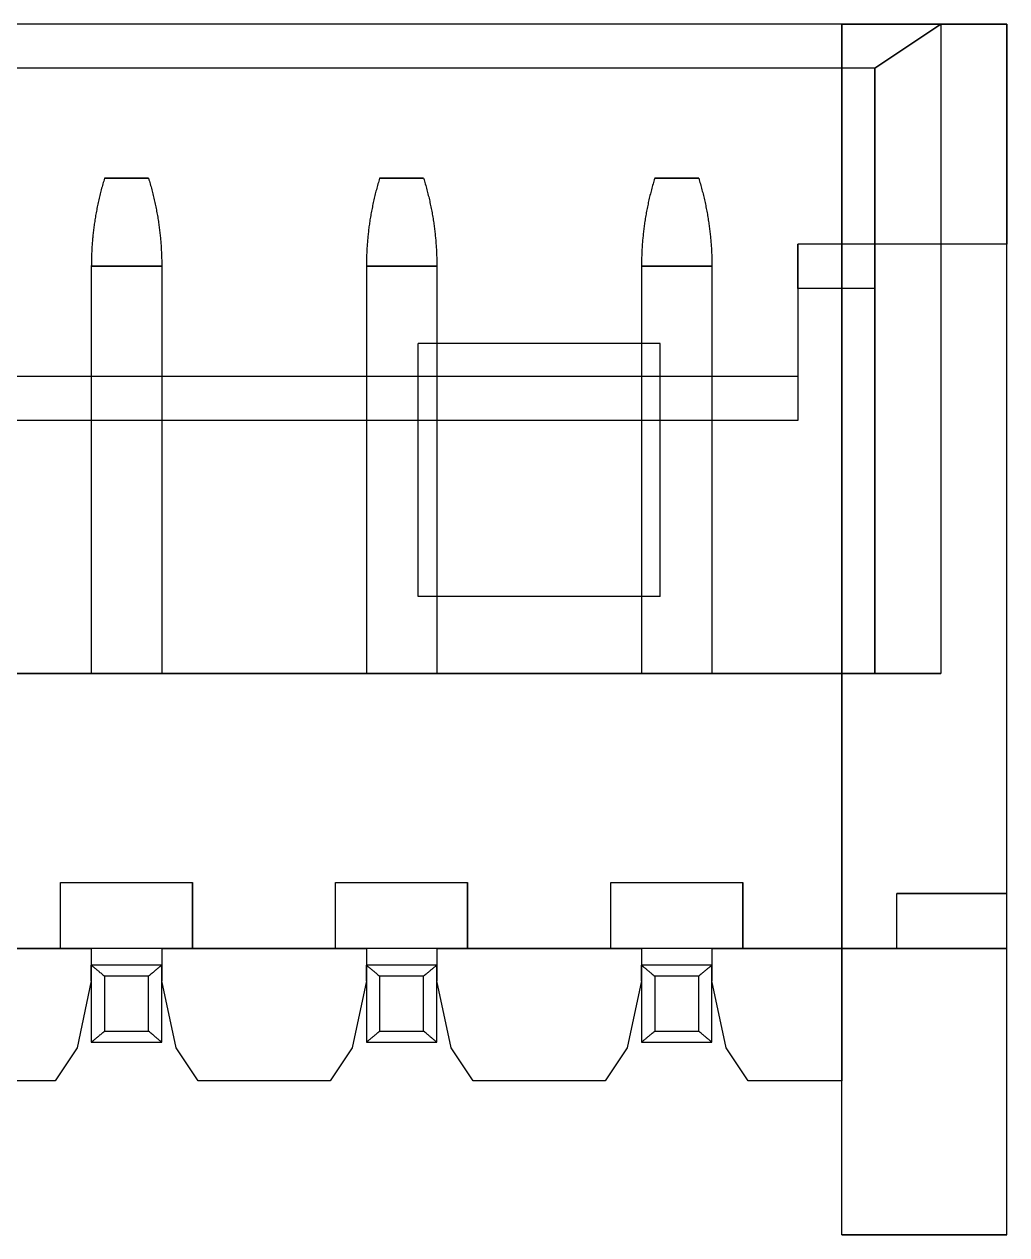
# Model space of a CAD drawing. Header units: millimetres. Extents: x 199.6 to 216.4, y 1.9 to 7.4.
# Drawn here: x 211.91 to 216.38, y 1.93 to 7.42 of the extents above; entities that cross this region are included whole.
import ezdxf

# ---------------------------------------------------------------- set-up
doc = ezdxf.new("R2010")
doc.units = ezdxf.units.MM
doc.layers.add('Part__Feature210', color=7, linetype='CONTINUOUS')

msp = doc.modelspace()

# ---------------------------------------------------------------- linework, layer by layer
at = {"layer": 'Part__Feature210'}
for p, q in [((216.075, 7.425, -0.6), (199.925, 7.425, -0.6)), ((216.075, 7.425, -0.6), (199.925, 7.425, -0.6)), ((215.625, 7.425, -0.4), (200.375, 7.425, -0.4)), ((215.625, 7.425, -0.4), (200.375, 7.425, -0.4)), ((215.625, 7.425, -0.1), (216.375, 7.425, -0.1)), ((215.625, 7.425, -0.1), (215.625, 7.425, -0.4)), ((215.625, 1.925, -0.1), (215.625, 7.425, -0.1)), ((215.625, 7.425, -0.1), (216.375, 7.425, -0.1)), ((215.625, 7.425, -0.4), (215.625, 2.625, -0.4)), ((215.625, 7.425, -0.1), (215.625, 7.425, -0.4)), ((215.625, 1.925, -0.1), (215.625, 7.425, -0.1)), ((215.625, 7.425, -0.4), (215.625, 2.625, -0.4)), ((216.075, 7.425, -3.2), (215.775, 7.225, -3.2)), ((216.075, 7.425, -1.55), (215.775, 7.225, -1.55)), ((216.075, 7.425, -2.4), (215.775, 7.225, -2.4)), ((216.075, 7.425, -2.4), (215.775, 7.225, -2.4)), ((216.075, 7.425, -3.2), (215.775, 7.225, -3.2)), ((216.075, 7.425, -1.55), (215.775, 7.225, -1.55)), ((215.775, 7.225, -0.8), (216.075, 7.425, -0.6)), ((215.775, 7.225, -0.8), (216.075, 7.425, -0.6)), ((216.375, 7.425, -3.2), (216.075, 7.425, -3.2)), ((216.075, 7.425, -1.55), (216.075, 7.425, -2.4)), ((216.075, 7.425, -3.2), (216.075, 7.425, -2.4)), ((216.375, 7.425, -3.2), (216.075, 7.425, -3.2)), ((216.075, 7.425, -1.55), (216.075, 7.425, -0.6)), ((216.075, 7.425, -1.55), (216.075, 7.425, -2.4)), ((216.075, 7.425, -1.55), (216.075, 4.475, -1.55)), ((216.075, 7.425, -2.4), (216.075, 4.475, -2.4)), ((216.075, 7.425, -1.55), (216.075, 4.475, -1.55)), ((216.075, 7.425, -2.4), (216.075, 4.475, -2.4)), ((216.075, 7.425, -3.2), (216.075, 7.425, -2.4)), ((216.075, 7.425, -1.55), (216.075, 7.425, -0.6)), ((216.375, 1.925, -0.1), (216.375, 7.425, -0.1)), ((216.375, 7.425, -0.1), (216.375, 7.425, -3.2)), ((216.375, 7.425, -3.2), (216.375, 6.425, -3.2)), ((216.375, 7.425, -3.2), (216.375, 6.425, -3.2)), ((216.375, 7.425, -0.1), (216.375, 7.425, -3.2)), ((216.375, 1.925, -0.1), (216.375, 7.425, -0.1)), ((215.775, 7.225, -0.8), (200.225, 7.225, -0.8)), ((215.775, 7.225, -0.8), (200.225, 7.225, -0.8)), ((215.775, 7.225, -3.2), (215.775, 6.425, -3.2)), ((215.775, 4.475, -1.55), (215.775, 7.225, -1.55)), ((215.775, 4.475, -2.4), (215.775, 7.225, -2.4)), ((215.775, 7.225, -3.2), (215.775, 6.425, -3.2)), ((215.775, 7.225, -2.4), (215.775, 7.225, -3.2)), ((215.775, 4.475, -1.55), (215.775, 7.225, -1.55)), ((215.775, 7.225, -0.8), (215.775, 7.225, -1.55)), ((215.775, 7.225, -0.8), (215.775, 4.475, -0.8)), ((215.775, 4.475, -2.4), (215.775, 7.225, -2.4)), ((215.775, 7.225, -2.4), (215.775, 7.225, -3.2)), ((215.775, 7.225, -0.8), (215.775, 7.225, -1.55)), ((215.775, 7.225, -0.8), (215.775, 4.475, -0.8)), ((212.275, 6.725, -1.725), (212.475, 6.725, -1.725)), ((212.275, 6.725, -1.725), (212.475, 6.725, -1.725)), ((212.475, 6.725, -1.325), (212.275, 6.725, -1.325)), ((212.275, 6.725, -1.325), (212.275, 6.725, -1.725)), ((212.475, 6.725, -1.325), (212.275, 6.725, -1.325)), ((212.275, 6.725, -1.325), (212.275, 6.725, -1.725)), ((212.475, 6.725, -1.725), (212.475, 6.725, -1.325)), ((212.475, 6.725, -1.725), (212.475, 6.725, -1.325)), ((213.525, 6.725, -1.725), (213.725, 6.725, -1.725)), ((213.525, 6.725, -1.725), (213.725, 6.725, -1.725)), ((213.725, 6.725, -1.325), (213.525, 6.725, -1.325)), ((213.525, 6.725, -1.325), (213.525, 6.725, -1.725)), ((213.725, 6.725, -1.325), (213.525, 6.725, -1.325)), ((213.525, 6.725, -1.325), (213.525, 6.725, -1.725)), ((213.725, 6.725, -1.725), (213.725, 6.725, -1.325)), ((213.725, 6.725, -1.725), (213.725, 6.725, -1.325)), ((214.775, 6.725, -1.725), (214.975, 6.725, -1.725)), ((214.775, 6.725, -1.725), (214.975, 6.725, -1.725)), ((214.975, 6.725, -1.325), (214.775, 6.725, -1.325)), ((214.775, 6.725, -1.325), (214.775, 6.725, -1.725)), ((214.975, 6.725, -1.325), (214.775, 6.725, -1.325)), ((214.775, 6.725, -1.325), (214.775, 6.725, -1.725)), ((214.975, 6.725, -1.725), (214.975, 6.725, -1.325)), ((214.975, 6.725, -1.725), (214.975, 6.725, -1.325)), ((216.375, 6.425, -3.6), (215.425, 6.425, -3.6)), ((215.425, 6.425, -3.6), (215.425, 5.825, -3.6)), ((215.425, 6.425, -3.6), (215.425, 5.825, -3.6)), ((215.425, 6.425, -3.6), (215.425, 6.425, -3.4)), ((215.425, 6.225, -3.2), (215.425, 6.425, -3.4)), ((215.425, 6.225, -3.2), (215.425, 6.425, -3.4)), ((215.775, 6.425, -3.4), (215.425, 6.425, -3.4)), ((215.775, 6.425, -3.4), (215.425, 6.425, -3.4)), ((215.425, 6.425, -3.6), (215.425, 6.425, -3.4)), ((216.375, 6.425, -3.6), (215.425, 6.425, -3.6)), ((215.775, 6.425, -3.4), (215.775, 6.225, -3.2)), ((216.375, 6.425, -3.2), (215.775, 6.425, -3.2)), ((215.775, 6.425, -3.4), (215.775, 6.425, -3.2)), ((216.375, 6.425, -3.2), (215.775, 6.425, -3.2)), ((215.775, 6.425, -3.4), (215.775, 6.225, -3.2)), ((215.775, 6.425, -3.4), (215.775, 6.425, -3.2)), ((216.375, 6.425, -3.6), (216.375, 6.425, -3.2)), ((216.375, 3.475, -3.6), (216.375, 6.425, -3.6)), ((216.375, 3.475, -3.6), (216.375, 6.425, -3.6)), ((216.375, 6.425, -3.6), (216.375, 6.425, -3.2)), ((212.215, 6.325, -1.225), (212.215, 4.475, -1.225)), ((212.535, 6.325, -1.225), (212.215, 6.325, -1.225)), ((212.215, 6.325, -1.825), (212.215, 4.475, -1.825)), ((212.215, 6.325, -1.225), (212.215, 6.325, -1.825)), ((212.215, 6.325, -1.225), (212.215, 4.475, -1.225)), ((212.215, 6.325, -1.825), (212.535, 6.325, -1.825)), ((212.215, 6.325, -1.825), (212.215, 4.475, -1.825)), ((212.215, 6.325, -1.825), (212.535, 6.325, -1.825)), ((212.535, 6.325, -1.225), (212.215, 6.325, -1.225)), ((212.215, 6.325, -1.225), (212.215, 6.325, -1.825)), ((212.535, 6.325, -1.225), (212.535, 4.475, -1.225)), ((212.535, 6.325, -1.825), (212.535, 6.325, -1.225)), ((212.535, 6.325, -1.825), (212.535, 4.475, -1.825)), ((212.535, 6.325, -1.225), (212.535, 4.475, -1.225)), ((212.535, 6.325, -1.825), (212.535, 4.475, -1.825)), ((212.535, 6.325, -1.825), (212.535, 6.325, -1.225)), ((213.465, 6.325, -1.225), (213.465, 4.475, -1.225)), ((213.785, 6.325, -1.225), (213.465, 6.325, -1.225)), ((213.465, 6.325, -1.825), (213.465, 4.475, -1.825)), ((213.465, 6.325, -1.225), (213.465, 6.325, -1.825)), ((213.465, 6.325, -1.225), (213.465, 4.475, -1.225)), ((213.465, 6.325, -1.825), (213.785, 6.325, -1.825)), ((213.465, 6.325, -1.825), (213.465, 4.475, -1.825)), ((213.465, 6.325, -1.825), (213.785, 6.325, -1.825)), ((213.785, 6.325, -1.225), (213.465, 6.325, -1.225)), ((213.465, 6.325, -1.225), (213.465, 6.325, -1.825)), ((213.785, 6.325, -1.225), (213.785, 4.475, -1.225)), ((213.785, 6.325, -1.825), (213.785, 6.325, -1.225)), ((213.785, 6.325, -1.825), (213.785, 4.475, -1.825)), ((213.785, 6.325, -1.225), (213.785, 4.475, -1.225)), ((213.785, 6.325, -1.825), (213.785, 4.475, -1.825)), ((213.785, 6.325, -1.825), (213.785, 6.325, -1.225)), ((214.715, 6.325, -1.225), (214.715, 4.475, -1.225)), ((215.035, 6.325, -1.225), (214.715, 6.325, -1.225)), ((214.715, 6.325, -1.825), (214.715, 4.475, -1.825)), ((214.715, 6.325, -1.225), (214.715, 6.325, -1.825)), ((214.715, 6.325, -1.225), (214.715, 4.475, -1.225)), ((214.715, 6.325, -1.825), (215.035, 6.325, -1.825)), ((214.715, 6.325, -1.825), (214.715, 4.475, -1.825)), ((214.715, 6.325, -1.825), (215.035, 6.325, -1.825)), ((215.035, 6.325, -1.225), (214.715, 6.325, -1.225)), ((214.715, 6.325, -1.225), (214.715, 6.325, -1.825)), ((215.035, 6.325, -1.225), (215.035, 4.475, -1.225)), ((215.035, 6.325, -1.825), (215.035, 6.325, -1.225)), ((215.035, 6.325, -1.825), (215.035, 4.475, -1.825)), ((215.035, 6.325, -1.225), (215.035, 4.475, -1.225)), ((215.035, 6.325, -1.825), (215.035, 4.475, -1.825)), ((215.035, 6.325, -1.825), (215.035, 6.325, -1.225)), ((215.425, 6.225, -3.2), (215.425, 5.625, -3.2)), ((215.775, 6.225, -3.2), (215.425, 6.225, -3.2)), ((215.425, 6.225, -3.2), (215.425, 5.625, -3.2)), ((215.775, 6.225, -3.2), (215.425, 6.225, -3.2)), ((215.775, 6.225, -3.2), (215.775, 4.475, -3.2)), ((215.775, 6.225, -3.2), (215.775, 4.475, -3.2)), ((214.8, 5.975, -0.8), (213.7, 5.975, -0.8)), ((213.7, 4.825, -0.8), (213.7, 5.975, -0.8)), ((214.8, 5.975, -0.4), (213.7, 5.975, -0.4)), ((213.7, 4.825, -0.4), (213.7, 5.975, -0.4)), ((214.8, 5.975, -0.8), (213.7, 5.975, -0.8)), ((213.7, 5.975, -0.8), (213.7, 5.975, -0.4)), ((214.8, 5.975, -0.4), (213.7, 5.975, -0.4)), ((213.7, 4.825, -0.8), (213.7, 5.975, -0.8)), ((213.7, 4.825, -0.4), (213.7, 5.975, -0.4)), ((213.7, 5.975, -0.8), (213.7, 5.975, -0.4)), ((214.8, 4.825, -0.8), (214.8, 5.975, -0.8)), ((214.8, 4.825, -0.4), (214.8, 5.975, -0.4)), ((214.8, 5.975, -0.4), (214.8, 5.975, -0.8)), ((214.8, 4.825, -0.8), (214.8, 5.975, -0.8)), ((214.8, 5.975, -0.4), (214.8, 5.975, -0.8)), ((214.8, 4.825, -0.4), (214.8, 5.975, -0.4)), ((215.425, 5.825, -3.6), (200.575, 5.825, -3.6)), ((215.425, 5.825, -3.4), (200.575, 5.825, -3.4)), ((215.425, 5.825, -3.6), (200.575, 5.825, -3.6)), ((215.425, 5.825, -3.4), (200.575, 5.825, -3.4)), ((215.425, 5.825, -3.6), (215.425, 5.825, -3.4)), ((215.425, 5.825, -3.4), (215.425, 5.625, -3.2)), ((215.425, 5.825, -3.4), (215.425, 5.625, -3.2)), ((215.425, 5.825, -3.6), (215.425, 5.825, -3.4)), ((215.425, 5.625, -3.2), (200.575, 5.625, -3.2)), ((215.425, 5.625, -3.2), (200.575, 5.625, -3.2)), ((214.8, 4.825, -0.8), (213.7, 4.825, -0.8)), ((214.8, 4.825, -0.4), (213.7, 4.825, -0.4)), ((213.7, 4.825, -0.8), (213.7, 4.825, -0.4)), ((214.8, 4.825, -0.4), (213.7, 4.825, -0.4)), ((213.7, 4.825, -0.8), (213.7, 4.825, -0.4)), ((214.8, 4.825, -0.8), (213.7, 4.825, -0.8)), ((214.8, 4.825, -0.4), (214.8, 4.825, -0.8)), ((214.8, 4.825, -0.4), (214.8, 4.825, -0.8)), ((215.775, 4.475, -3.2), (200.225, 4.475, -3.2)), ((200.225, 4.475, -0.8), (215.775, 4.475, -0.8)), ((215.775, 4.475, -3.2), (200.225, 4.475, -3.2)), ((200.225, 4.475, -0.8), (215.775, 4.475, -0.8)), ((212.535, 4.475, -1.825), (212.215, 4.475, -1.825)), ((212.215, 4.475, -1.225), (212.215, 4.475, -1.825)), ((212.535, 4.475, -1.225), (212.215, 4.475, -1.225)), ((212.535, 4.475, -1.225), (212.215, 4.475, -1.225)), ((212.215, 4.475, -1.225), (212.215, 4.475, -1.825)), ((212.535, 4.475, -1.825), (212.215, 4.475, -1.825)), ((212.535, 4.475, -1.225), (212.535, 4.475, -1.825)), ((212.535, 4.475, -1.225), (212.535, 4.475, -1.825)), ((213.785, 4.475, -1.825), (213.465, 4.475, -1.825)), ((213.465, 4.475, -1.225), (213.465, 4.475, -1.825)), ((213.785, 4.475, -1.225), (213.465, 4.475, -1.225)), ((213.785, 4.475, -1.225), (213.465, 4.475, -1.225)), ((213.465, 4.475, -1.225), (213.465, 4.475, -1.825)), ((213.785, 4.475, -1.825), (213.465, 4.475, -1.825)), ((213.785, 4.475, -1.225), (213.785, 4.475, -1.825)), ((213.785, 4.475, -1.225), (213.785, 4.475, -1.825)), ((215.035, 4.475, -1.825), (214.715, 4.475, -1.825)), ((214.715, 4.475, -1.225), (214.715, 4.475, -1.825)), ((215.035, 4.475, -1.225), (214.715, 4.475, -1.225)), ((215.035, 4.475, -1.225), (214.715, 4.475, -1.225)), ((214.715, 4.475, -1.225), (214.715, 4.475, -1.825)), ((215.035, 4.475, -1.825), (214.715, 4.475, -1.825)), ((215.035, 4.475, -1.225), (215.035, 4.475, -1.825)), ((215.035, 4.475, -1.225), (215.035, 4.475, -1.825)), ((215.775, 4.475, -1.55), (216.075, 4.475, -1.55)), ((215.775, 4.475, -2.4), (215.775, 4.475, -3.2)), ((215.775, 4.475, -0.8), (215.775, 4.475, -1.55)), ((216.075, 4.475, -2.4), (215.775, 4.475, -2.4)), ((215.775, 4.475, -2.4), (215.775, 4.475, -3.2)), ((216.075, 4.475, -2.4), (215.775, 4.475, -2.4)), ((215.775, 4.475, -1.55), (216.075, 4.475, -1.55)), ((215.775, 4.475, -0.8), (215.775, 4.475, -1.55)), ((216.075, 4.475, -1.55), (216.075, 4.475, -2.4)), ((216.075, 4.475, -1.55), (216.075, 4.475, -2.4)), ((212.075, 3.225, -3.6), (212.075, 3.525, -3.6)), ((212.075, 3.525, -3.6), (212.675, 3.525, -3.6)), ((212.075, 3.525, -3.6), (212.675, 3.525, -3.6)), ((212.075, 3.525, -3.6), (212.075, 3.525, -3)), ((212.075, 3.525, -3), (212.675, 3.525, -3)), ((212.075, 3.225, -3.6), (212.075, 3.525, -3.6)), ((212.075, 3.225, -3), (212.075, 3.525, -3)), ((212.075, 3.525, -3.6), (212.075, 3.525, -3)), ((212.075, 3.525, -3), (212.675, 3.525, -3)), ((212.075, 3.225, -3), (212.075, 3.525, -3)), ((212.675, 3.225, -3.6), (212.675, 3.525, -3.6)), ((212.675, 3.225, -3.6), (212.675, 3.525, -3.6)), ((212.675, 3.525, -3.6), (212.675, 3.525, -3)), ((212.675, 3.525, -3), (212.675, 3.225, -3)), ((212.675, 3.525, -3.6), (212.675, 3.525, -3)), ((212.675, 3.525, -3), (212.675, 3.225, -3)), ((213.325, 3.225, -3.6), (213.325, 3.525, -3.6)), ((213.325, 3.525, -3.6), (213.925, 3.525, -3.6)), ((213.325, 3.525, -3.6), (213.925, 3.525, -3.6)), ((213.325, 3.525, -3.6), (213.325, 3.525, -3)), ((213.325, 3.525, -3), (213.925, 3.525, -3)), ((213.325, 3.225, -3.6), (213.325, 3.525, -3.6)), ((213.325, 3.225, -3), (213.325, 3.525, -3)), ((213.325, 3.525, -3.6), (213.325, 3.525, -3)), ((213.325, 3.525, -3), (213.925, 3.525, -3)), ((213.325, 3.225, -3), (213.325, 3.525, -3)), ((213.925, 3.225, -3.6), (213.925, 3.525, -3.6)), ((213.925, 3.225, -3.6), (213.925, 3.525, -3.6)), ((213.925, 3.525, -3.6), (213.925, 3.525, -3)), ((213.925, 3.525, -3), (213.925, 3.225, -3)), ((213.925, 3.525, -3.6), (213.925, 3.525, -3)), ((213.925, 3.525, -3), (213.925, 3.225, -3)), ((214.575, 3.225, -3.6), (214.575, 3.525, -3.6)), ((214.575, 3.525, -3.6), (215.175, 3.525, -3.6)), ((214.575, 3.525, -3.6), (215.175, 3.525, -3.6)), ((214.575, 3.525, -3.6), (214.575, 3.525, -3)), ((214.575, 3.525, -3), (215.175, 3.525, -3)), ((214.575, 3.225, -3.6), (214.575, 3.525, -3.6)), ((214.575, 3.225, -3), (214.575, 3.525, -3)), ((214.575, 3.525, -3.6), (214.575, 3.525, -3)), ((214.575, 3.525, -3), (215.175, 3.525, -3)), ((214.575, 3.225, -3), (214.575, 3.525, -3)), ((215.175, 3.225, -3.6), (215.175, 3.525, -3.6)), ((215.175, 3.225, -3.6), (215.175, 3.525, -3.6)), ((215.175, 3.525, -3.6), (215.175, 3.525, -3)), ((215.175, 3.525, -3), (215.175, 3.225, -3)), ((215.175, 3.525, -3.6), (215.175, 3.525, -3)), ((215.175, 3.525, -3), (215.175, 3.225, -3)), ((215.875, 3.475, -3), (216.375, 3.475, -3)), ((215.875, 3.225, -3), (215.875, 3.475, -3)), ((216.375, 3.475, -3.6), (215.875, 3.475, -3.6)), ((215.875, 3.475, -3.6), (215.875, 3.475, -3)), ((215.875, 3.475, -3), (216.375, 3.475, -3)), ((215.875, 3.225, -3.6), (215.875, 3.475, -3.6)), ((216.375, 3.475, -3.6), (215.875, 3.475, -3.6)), ((215.875, 3.225, -3.6), (215.875, 3.475, -3.6)), ((215.875, 3.225, -3), (215.875, 3.475, -3)), ((215.875, 3.475, -3.6), (215.875, 3.475, -3)), ((216.375, 3.225, -3), (216.375, 3.475, -3)), ((216.375, 3.475, -3.6), (216.375, 3.475, -3)), ((216.375, 3.225, -3), (216.375, 3.475, -3)), ((216.375, 3.475, -3.6), (216.375, 3.475, -3)), ((211.285, 3.225, -1.4), (212.215, 3.225, -1.4)), ((211.285, 3.225, -1.4), (212.215, 3.225, -1.4)), ((212.075, 3.225, -3.6), (211.425, 3.225, -3.6)), ((212.075, 3.225, -3.6), (211.425, 3.225, -3.6)), ((212.675, 3.225, -3), (212.075, 3.225, -3)), ((212.075, 3.225, -3.6), (212.075, 3.225, -3)), ((212.075, 3.225, -3.6), (212.075, 3.225, -3)), ((212.675, 3.225, -3), (212.075, 3.225, -3)), ((212.215, 3.225, -1.4), (212.215, 3.07833, -1.4)), ((212.215, 3.225, -1.4), (212.215, 3.225, -1.53006)), ((212.535, 3.225, -1.53006), (212.215, 3.225, -1.53006)), ((212.215, 3.225, -1.4), (212.215, 3.07833, -1.4)), ((212.215, 3.225, -1.4), (212.215, 3.225, -1.53006)), ((212.535, 3.225, -1.53006), (212.215, 3.225, -1.53006)), ((212.535, 3.225, -1.4), (213.465, 3.225, -1.4)), ((212.535, 3.225, -1.4), (212.535, 3.07833, -1.4)), ((212.535, 3.225, -1.4), (212.535, 3.225, -1.53006)), ((212.535, 3.225, -1.4), (213.465, 3.225, -1.4)), ((212.535, 3.225, -1.4), (212.535, 3.07833, -1.4)), ((212.535, 3.225, -1.4), (212.535, 3.225, -1.53006)), ((213.325, 3.225, -3.6), (212.675, 3.225, -3.6)), ((213.325, 3.225, -3.6), (212.675, 3.225, -3.6)), ((212.675, 3.225, -3.6), (212.675, 3.225, -3)), ((212.675, 3.225, -3.6), (212.675, 3.225, -3)), ((213.925, 3.225, -3), (213.325, 3.225, -3)), ((213.325, 3.225, -3.6), (213.325, 3.225, -3)), ((213.325, 3.225, -3.6), (213.325, 3.225, -3)), ((213.925, 3.225, -3), (213.325, 3.225, -3)), ((213.465, 3.225, -1.4), (213.465, 3.07833, -1.4)), ((213.465, 3.225, -1.4), (213.465, 3.225, -1.53006)), ((213.785, 3.225, -1.53006), (213.465, 3.225, -1.53006)), ((213.465, 3.225, -1.4), (213.465, 3.07833, -1.4)), ((213.465, 3.225, -1.4), (213.465, 3.225, -1.53006)), ((213.785, 3.225, -1.53006), (213.465, 3.225, -1.53006)), ((213.785, 3.225, -1.4), (214.715, 3.225, -1.4)), ((213.785, 3.225, -1.4), (213.785, 3.07833, -1.4)), ((213.785, 3.225, -1.4), (213.785, 3.225, -1.53006)), ((213.785, 3.225, -1.4), (214.715, 3.225, -1.4)), ((213.785, 3.225, -1.4), (213.785, 3.07833, -1.4)), ((213.785, 3.225, -1.4), (213.785, 3.225, -1.53006)), ((214.575, 3.225, -3.6), (213.925, 3.225, -3.6)), ((214.575, 3.225, -3.6), (213.925, 3.225, -3.6)), ((213.925, 3.225, -3.6), (213.925, 3.225, -3)), ((213.925, 3.225, -3.6), (213.925, 3.225, -3)), ((215.175, 3.225, -3), (214.575, 3.225, -3)), ((214.575, 3.225, -3.6), (214.575, 3.225, -3)), ((214.575, 3.225, -3.6), (214.575, 3.225, -3)), ((215.175, 3.225, -3), (214.575, 3.225, -3)), ((214.715, 3.225, -1.4), (214.715, 3.07833, -1.4)), ((214.715, 3.225, -1.4), (214.715, 3.225, -1.53006)), ((215.035, 3.225, -1.53006), (214.715, 3.225, -1.53006)), ((214.715, 3.225, -1.4), (214.715, 3.07833, -1.4)), ((214.715, 3.225, -1.4), (214.715, 3.225, -1.53006)), ((215.035, 3.225, -1.53006), (214.715, 3.225, -1.53006)), ((215.035, 3.225, -1.4), (215.035, 3.07833, -1.4)), ((215.035, 3.225, -1.4), (215.625, 3.225, -1.4)), ((215.035, 3.225, -1.4), (215.035, 3.225, -1.53006)), ((215.035, 3.225, -1.4), (215.625, 3.225, -1.4)), ((215.035, 3.225, -1.4), (215.035, 3.07833, -1.4)), ((215.035, 3.225, -1.4), (215.035, 3.225, -1.53006)), ((215.875, 3.225, -3.6), (215.175, 3.225, -3.6)), ((215.875, 3.225, -3.6), (215.175, 3.225, -3.6)), ((215.175, 3.225, -3.6), (215.175, 3.225, -3)), ((215.175, 3.225, -3.6), (215.175, 3.225, -3)), ((215.625, 3.225, -2.6), (216.375, 3.225, -2.6)), ((215.625, 1.925, -2.1), (215.625, 3.225, -2.6)), ((215.625, 2.625, -1.4), (215.625, 3.225, -1.4)), ((215.625, 3.225, -1.4), (215.625, 3.225, -2.6)), ((215.625, 3.225, -2.6), (216.375, 3.225, -2.6)), ((215.625, 1.925, -2.1), (215.625, 3.225, -2.6)), ((215.625, 3.225, -1.4), (215.625, 3.225, -2.6)), ((215.625, 2.625, -1.4), (215.625, 3.225, -1.4)), ((216.375, 3.225, -3), (215.875, 3.225, -3)), ((216.375, 3.225, -3), (215.875, 3.225, -3)), ((215.875, 3.225, -3.6), (215.875, 3.225, -3)), ((215.875, 3.225, -3.6), (215.875, 3.225, -3)), ((216.375, 1.925, -2.1), (216.375, 3.225, -2.6)), ((216.375, 3.225, -3), (216.375, 3.225, -2.6)), ((216.375, 1.925, -2.1), (216.375, 3.225, -2.6)), ((216.375, 3.225, -3), (216.375, 3.225, -2.6)), ((212.535, 3.15, -0.4), (212.215, 3.15, -0.4)), ((212.215, 3.07833, -0.4), (212.215, 3.15, -0.4)), ((212.215, 3.07833, -0.4), (212.215, 3.15, -0.4)), ((212.215, 3.15, -0.4), (212.215, 3.15, 1.6)), ((212.215, 3.15, 1.6), (212.215, 2.8, 1.6)), ((212.535, 3.15, -0.4), (212.215, 3.15, -0.4)), ((212.535, 3.15, 1.6), (212.215, 3.15, 1.6)), ((212.215, 3.15, -0.4), (212.215, 3.15, 1.6)), ((212.535, 3.15, 1.6), (212.215, 3.15, 1.6)), ((212.215, 3.15, 1.6), (212.215, 2.8, 1.6)), ((212.535, 3.07833, -0.4), (212.535, 3.15, -0.4)), ((212.535, 2.8, 1.6), (212.535, 3.15, 1.6)), ((212.535, 3.15, -0.4), (212.535, 3.15, 1.6)), ((212.535, 3.07833, -0.4), (212.535, 3.15, -0.4)), ((212.535, 3.15, -0.4), (212.535, 3.15, 1.6)), ((212.535, 2.8, 1.6), (212.535, 3.15, 1.6)), ((213.785, 3.15, -0.4), (213.465, 3.15, -0.4)), ((213.465, 3.07833, -0.4), (213.465, 3.15, -0.4)), ((213.465, 3.07833, -0.4), (213.465, 3.15, -0.4)), ((213.465, 3.15, -0.4), (213.465, 3.15, 1.6)), ((213.465, 3.15, 1.6), (213.465, 2.8, 1.6)), ((213.785, 3.15, -0.4), (213.465, 3.15, -0.4)), ((213.785, 3.15, 1.6), (213.465, 3.15, 1.6)), ((213.465, 3.15, -0.4), (213.465, 3.15, 1.6)), ((213.785, 3.15, 1.6), (213.465, 3.15, 1.6)), ((213.465, 3.15, 1.6), (213.465, 2.8, 1.6)), ((213.785, 3.07833, -0.4), (213.785, 3.15, -0.4)), ((213.785, 2.8, 1.6), (213.785, 3.15, 1.6)), ((213.785, 3.15, -0.4), (213.785, 3.15, 1.6)), ((213.785, 3.07833, -0.4), (213.785, 3.15, -0.4)), ((213.785, 3.15, -0.4), (213.785, 3.15, 1.6)), ((213.785, 2.8, 1.6), (213.785, 3.15, 1.6)), ((214.715, 3.07833, -0.4), (214.715, 3.15, -0.4)), ((214.715, 3.15, -0.4), (214.715, 3.15, 1.6)), ((214.715, 3.15, 1.6), (214.715, 2.8, 1.6)), ((215.035, 3.15, -0.4), (214.715, 3.15, -0.4)), ((214.715, 3.07833, -0.4), (214.715, 3.15, -0.4)), ((215.035, 3.15, -0.4), (214.715, 3.15, -0.4)), ((215.035, 3.15, 1.6), (214.715, 3.15, 1.6)), ((214.715, 3.15, -0.4), (214.715, 3.15, 1.6)), ((215.035, 3.15, 1.6), (214.715, 3.15, 1.6)), ((214.715, 3.15, 1.6), (214.715, 2.8, 1.6)), ((215.035, 2.8, 1.6), (215.035, 3.15, 1.6)), ((215.035, 3.15, -0.4), (215.035, 3.15, 1.6)), ((215.035, 3.07833, -0.4), (215.035, 3.15, -0.4)), ((215.035, 3.07833, -0.4), (215.035, 3.15, -0.4)), ((215.035, 3.15, -0.4), (215.035, 3.15, 1.6)), ((215.035, 2.8, 1.6), (215.035, 3.15, 1.6)), ((212.475, 3.1, 2.2), (212.275, 3.1, 2.2)), ((212.275, 3.1, 2.2), (212.275, 2.85, 2.2)), ((212.275, 3.1, 2.2), (212.275, 2.85, 2.2)), ((212.475, 3.1, 2.2), (212.275, 3.1, 2.2)), ((212.475, 2.85, 2.2), (212.475, 3.1, 2.2)), ((212.475, 2.85, 2.2), (212.475, 3.1, 2.2)), ((213.725, 3.1, 2.2), (213.525, 3.1, 2.2)), ((213.525, 3.1, 2.2), (213.525, 2.85, 2.2)), ((213.525, 3.1, 2.2), (213.525, 2.85, 2.2)), ((213.725, 3.1, 2.2), (213.525, 3.1, 2.2)), ((213.725, 2.85, 2.2), (213.725, 3.1, 2.2)), ((213.725, 2.85, 2.2), (213.725, 3.1, 2.2)), ((214.975, 3.1, 2.2), (214.775, 3.1, 2.2)), ((214.775, 3.1, 2.2), (214.775, 2.85, 2.2)), ((214.775, 3.1, 2.2), (214.775, 2.85, 2.2)), ((214.975, 3.1, 2.2), (214.775, 3.1, 2.2)), ((214.975, 2.85, 2.2), (214.975, 3.1, 2.2)), ((214.975, 2.85, 2.2), (214.975, 3.1, 2.2)), ((212.215, 3.07833, -1.4), (212.15, 2.775, -1.4)), ((212.215, 3.07833, -0.4), (212.15, 2.775, -0.4)), ((212.215, 3.07833, -1.4), (212.15, 2.775, -1.4)), ((212.215, 3.07833, -0.4), (212.15, 2.775, -0.4)), ((212.215, 3.07833, -1.4), (212.215, 3.07833, -0.4)), ((212.215, 3.07833, -1.4), (212.215, 3.07833, -0.4)), ((212.6, 2.775, -1.4), (212.535, 3.07833, -1.4)), ((212.6, 2.775, -0.4), (212.535, 3.07833, -0.4)), ((212.535, 3.07833, -1.4), (212.535, 3.07833, -0.4)), ((212.6, 2.775, -0.4), (212.535, 3.07833, -0.4)), ((212.6, 2.775, -1.4), (212.535, 3.07833, -1.4)), ((212.535, 3.07833, -1.4), (212.535, 3.07833, -0.4)), ((213.465, 3.07833, -1.4), (213.4, 2.775, -1.4)), ((213.465, 3.07833, -0.4), (213.4, 2.775, -0.4)), ((213.465, 3.07833, -1.4), (213.4, 2.775, -1.4)), ((213.465, 3.07833, -0.4), (213.4, 2.775, -0.4)), ((213.465, 3.07833, -1.4), (213.465, 3.07833, -0.4)), ((213.465, 3.07833, -1.4), (213.465, 3.07833, -0.4)), ((213.85, 2.775, -1.4), (213.785, 3.07833, -1.4)), ((213.85, 2.775, -0.4), (213.785, 3.07833, -0.4)), ((213.785, 3.07833, -1.4), (213.785, 3.07833, -0.4)), ((213.85, 2.775, -0.4), (213.785, 3.07833, -0.4)), ((213.85, 2.775, -1.4), (213.785, 3.07833, -1.4)), ((213.785, 3.07833, -1.4), (213.785, 3.07833, -0.4)), ((214.715, 3.07833, -1.4), (214.65, 2.775, -1.4)), ((214.715, 3.07833, -1.4), (214.65, 2.775, -1.4)), ((214.715, 3.07833, -0.4), (214.65, 2.775, -0.4)), ((214.715, 3.07833, -0.4), (214.65, 2.775, -0.4)), ((214.715, 3.07833, -1.4), (214.715, 3.07833, -0.4)), ((214.715, 3.07833, -1.4), (214.715, 3.07833, -0.4)), ((215.1, 2.775, -1.4), (215.035, 3.07833, -1.4)), ((215.035, 3.07833, -1.4), (215.035, 3.07833, -0.4)), ((215.1, 2.775, -0.4), (215.035, 3.07833, -0.4)), ((215.1, 2.775, -1.4), (215.035, 3.07833, -1.4)), ((215.035, 3.07833, -1.4), (215.035, 3.07833, -0.4)), ((215.1, 2.775, -0.4), (215.035, 3.07833, -0.4)), ((212.275, 2.85, 2.2), (212.475, 2.85, 2.2)), ((212.275, 2.85, 2.2), (212.475, 2.85, 2.2)), ((213.525, 2.85, 2.2), (213.725, 2.85, 2.2)), ((213.525, 2.85, 2.2), (213.725, 2.85, 2.2)), ((214.775, 2.85, 2.2), (214.975, 2.85, 2.2)), ((214.775, 2.85, 2.2), (214.975, 2.85, 2.2)), ((212.15, 2.775, -1.4), (212.05, 2.625, -1.4)), ((212.15, 2.775, -0.4), (212.05, 2.625, -0.4)), ((212.15, 2.775, -1.4), (212.05, 2.625, -1.4)), ((212.15, 2.775, -0.4), (212.05, 2.625, -0.4)), ((212.15, 2.775, -0.4), (212.15, 2.775, -1.4)), ((212.15, 2.775, -0.4), (212.15, 2.775, -1.4)), ((212.215, 2.8, -0.725), (212.215, 2.8, 1.6)), ((212.215, 2.8, 1.6), (212.535, 2.8, 1.6)), ((212.215, 2.8, -0.725), (212.535, 2.8, -0.725)), ((212.215, 2.8, -0.725), (212.215, 2.8, 1.6)), ((212.215, 2.8, 1.6), (212.535, 2.8, 1.6)), ((212.215, 2.8, -0.725), (212.535, 2.8, -0.725)), ((212.535, 2.8, -0.725), (212.535, 2.8, 1.6)), ((212.535, 2.8, -0.725), (212.535, 2.8, 1.6)), ((212.7, 2.625, -1.4), (212.6, 2.775, -1.4)), ((212.7, 2.625, -0.4), (212.6, 2.775, -0.4)), ((212.7, 2.625, -1.4), (212.6, 2.775, -1.4)), ((212.6, 2.775, -0.4), (212.6, 2.775, -1.4)), ((212.7, 2.625, -0.4), (212.6, 2.775, -0.4)), ((212.6, 2.775, -0.4), (212.6, 2.775, -1.4)), ((213.4, 2.775, -1.4), (213.3, 2.625, -1.4)), ((213.4, 2.775, -0.4), (213.3, 2.625, -0.4)), ((213.4, 2.775, -1.4), (213.3, 2.625, -1.4)), ((213.4, 2.775, -0.4), (213.3, 2.625, -0.4)), ((213.4, 2.775, -0.4), (213.4, 2.775, -1.4)), ((213.4, 2.775, -0.4), (213.4, 2.775, -1.4)), ((213.465, 2.8, -0.725), (213.465, 2.8, 1.6)), ((213.465, 2.8, 1.6), (213.785, 2.8, 1.6)), ((213.465, 2.8, -0.725), (213.785, 2.8, -0.725)), ((213.465, 2.8, -0.725), (213.465, 2.8, 1.6)), ((213.465, 2.8, 1.6), (213.785, 2.8, 1.6)), ((213.465, 2.8, -0.725), (213.785, 2.8, -0.725)), ((213.785, 2.8, -0.725), (213.785, 2.8, 1.6)), ((213.785, 2.8, -0.725), (213.785, 2.8, 1.6)), ((213.95, 2.625, -1.4), (213.85, 2.775, -1.4)), ((213.95, 2.625, -0.4), (213.85, 2.775, -0.4)), ((213.95, 2.625, -1.4), (213.85, 2.775, -1.4)), ((213.85, 2.775, -0.4), (213.85, 2.775, -1.4)), ((213.95, 2.625, -0.4), (213.85, 2.775, -0.4)), ((213.85, 2.775, -0.4), (213.85, 2.775, -1.4)), ((214.65, 2.775, -1.4), (214.55, 2.625, -1.4)), ((214.65, 2.775, -1.4), (214.55, 2.625, -1.4)), ((214.65, 2.775, -0.4), (214.55, 2.625, -0.4)), ((214.65, 2.775, -0.4), (214.55, 2.625, -0.4)), ((214.65, 2.775, -0.4), (214.65, 2.775, -1.4)), ((214.65, 2.775, -0.4), (214.65, 2.775, -1.4)), ((214.715, 2.8, -0.725), (214.715, 2.8, 1.6)), ((214.715, 2.8, 1.6), (215.035, 2.8, 1.6)), ((214.715, 2.8, -0.725), (215.035, 2.8, -0.725)), ((214.715, 2.8, -0.725), (214.715, 2.8, 1.6)), ((214.715, 2.8, 1.6), (215.035, 2.8, 1.6)), ((214.715, 2.8, -0.725), (215.035, 2.8, -0.725)), ((215.035, 2.8, -0.725), (215.035, 2.8, 1.6)), ((215.035, 2.8, -0.725), (215.035, 2.8, 1.6)), ((215.2, 2.625, -1.4), (215.1, 2.775, -1.4)), ((215.2, 2.625, -1.4), (215.1, 2.775, -1.4)), ((215.1, 2.775, -0.4), (215.1, 2.775, -1.4)), ((215.2, 2.625, -0.4), (215.1, 2.775, -0.4)), ((215.1, 2.775, -0.4), (215.1, 2.775, -1.4)), ((215.2, 2.625, -0.4), (215.1, 2.775, -0.4)), ((212.05, 2.625, -1.4), (211.45, 2.625, -1.4)), ((212.05, 2.625, -1.4), (211.45, 2.625, -1.4)), ((212.05, 2.625, -0.4), (211.45, 2.625, -0.4)), ((212.05, 2.625, -0.4), (211.45, 2.625, -0.4)), ((212.05, 2.625, -0.4), (212.05, 2.625, -1.4)), ((212.05, 2.625, -0.4), (212.05, 2.625, -1.4)), ((213.3, 2.625, -1.4), (212.7, 2.625, -1.4)), ((213.3, 2.625, -1.4), (212.7, 2.625, -1.4)), ((212.7, 2.625, -0.4), (212.7, 2.625, -1.4)), ((213.3, 2.625, -0.4), (212.7, 2.625, -0.4)), ((213.3, 2.625, -0.4), (212.7, 2.625, -0.4)), ((212.7, 2.625, -0.4), (212.7, 2.625, -1.4)), ((213.3, 2.625, -0.4), (213.3, 2.625, -1.4)), ((213.3, 2.625, -0.4), (213.3, 2.625, -1.4)), ((214.55, 2.625, -1.4), (213.95, 2.625, -1.4)), ((214.55, 2.625, -1.4), (213.95, 2.625, -1.4)), ((213.95, 2.625, -0.4), (213.95, 2.625, -1.4)), ((214.55, 2.625, -0.4), (213.95, 2.625, -0.4)), ((214.55, 2.625, -0.4), (213.95, 2.625, -0.4)), ((213.95, 2.625, -0.4), (213.95, 2.625, -1.4)), ((214.55, 2.625, -0.4), (214.55, 2.625, -1.4)), ((214.55, 2.625, -0.4), (214.55, 2.625, -1.4)), ((215.625, 2.625, -1.4), (215.2, 2.625, -1.4)), ((215.625, 2.625, -1.4), (215.2, 2.625, -1.4)), ((215.2, 2.625, -0.4), (215.2, 2.625, -1.4)), ((215.625, 2.625, -0.4), (215.2, 2.625, -0.4)), ((215.2, 2.625, -0.4), (215.2, 2.625, -1.4)), ((215.625, 2.625, -0.4), (215.2, 2.625, -0.4)), ((215.625, 2.625, -0.4), (215.625, 2.625, -1.4)), ((215.625, 2.625, -0.4), (215.625, 2.625, -1.4)), ((216.375, 1.925, -2.1), (215.625, 1.925, -2.1)), ((215.625, 1.925, -0.1), (215.625, 1.925, -2.1)), ((215.625, 1.925, -0.1), (216.375, 1.925, -0.1)), ((216.375, 1.925, -2.1), (215.625, 1.925, -2.1)), ((215.625, 1.925, -0.1), (216.375, 1.925, -0.1)), ((215.625, 1.925, -0.1), (215.625, 1.925, -2.1)), ((216.375, 1.925, -0.1), (216.375, 1.925, -2.1)), ((216.375, 1.925, -0.1), (216.375, 1.925, -2.1))]:
    msp.add_line(p, q, dxfattribs=at)
for centre in [(212.215, 3.775, -0.725), (212.215, 3.775, -0.725), (212.535, 3.775, -0.725), (212.535, 3.775, -0.725), (213.465, 3.775, -0.725), (213.465, 3.775, -0.725), (213.785, 3.775, -0.725), (213.785, 3.775, -0.725), (214.715, 3.775, -0.725), (214.715, 3.775, -0.725), (215.035, 3.775, -0.725), (215.035, 3.775, -0.725)]:
    msp.add_arc(centre, 0.55, -90, -90, dxfattribs=at)
for points in [[(212.275, 6.725, -1.725), (212.215, 6.52912, -1.825), (212.215, 6.325, -1.825)], [(212.275, 6.725, -1.325), (212.215, 6.52912, -1.225), (212.215, 6.325, -1.225)], [(212.275, 6.725, -1.725), (212.215, 6.52912, -1.825), (212.215, 6.325, -1.825)], [(212.275, 6.725, -1.325), (212.215, 6.52912, -1.225), (212.215, 6.325, -1.225)], [(212.475, 6.725, -1.725), (212.535, 6.52912, -1.825), (212.535, 6.325, -1.825)], [(212.475, 6.725, -1.325), (212.535, 6.52912, -1.225), (212.535, 6.325, -1.225)], [(212.475, 6.725, -1.725), (212.535, 6.52912, -1.825), (212.535, 6.325, -1.825)], [(212.475, 6.725, -1.325), (212.535, 6.52912, -1.225), (212.535, 6.325, -1.225)], [(213.525, 6.725, -1.725), (213.465, 6.52912, -1.825), (213.465, 6.325, -1.825)], [(213.525, 6.725, -1.325), (213.465, 6.52912, -1.225), (213.465, 6.325, -1.225)], [(213.525, 6.725, -1.725), (213.465, 6.52912, -1.825), (213.465, 6.325, -1.825)], [(213.525, 6.725, -1.325), (213.465, 6.52912, -1.225), (213.465, 6.325, -1.225)], [(213.725, 6.725, -1.725), (213.785, 6.52912, -1.825), (213.785, 6.325, -1.825)], [(213.725, 6.725, -1.325), (213.785, 6.52912, -1.225), (213.785, 6.325, -1.225)], [(213.725, 6.725, -1.725), (213.785, 6.52912, -1.825), (213.785, 6.325, -1.825)], [(213.725, 6.725, -1.325), (213.785, 6.52912, -1.225), (213.785, 6.325, -1.225)], [(214.775, 6.725, -1.725), (214.715, 6.52912, -1.825), (214.715, 6.325, -1.825)], [(214.775, 6.725, -1.325), (214.715, 6.52912, -1.225), (214.715, 6.325, -1.225)], [(214.775, 6.725, -1.725), (214.715, 6.52912, -1.825), (214.715, 6.325, -1.825)], [(214.775, 6.725, -1.325), (214.715, 6.52912, -1.225), (214.715, 6.325, -1.225)], [(214.975, 6.725, -1.725), (215.035, 6.52912, -1.825), (215.035, 6.325, -1.825)], [(214.975, 6.725, -1.325), (215.035, 6.52912, -1.225), (215.035, 6.325, -1.225)], [(214.975, 6.725, -1.725), (215.035, 6.52912, -1.825), (215.035, 6.325, -1.825)], [(214.975, 6.725, -1.325), (215.035, 6.52912, -1.225), (215.035, 6.325, -1.225)], [(212.215, 3.15, 1.6), (212.215, 3.15, 1.90126), (212.275, 3.1, 2.2)], [(212.215, 3.15, 1.6), (212.215, 3.15, 1.90126), (212.275, 3.1, 2.2)], [(212.535, 3.15, 1.6), (212.535, 3.15, 1.90126), (212.475, 3.1, 2.2)], [(212.535, 3.15, 1.6), (212.535, 3.15, 1.90126), (212.475, 3.1, 2.2)], [(213.465, 3.15, 1.6), (213.465, 3.15, 1.90126), (213.525, 3.1, 2.2)], [(213.465, 3.15, 1.6), (213.465, 3.15, 1.90126), (213.525, 3.1, 2.2)], [(213.785, 3.15, 1.6), (213.785, 3.15, 1.90126), (213.725, 3.1, 2.2)], [(213.785, 3.15, 1.6), (213.785, 3.15, 1.90126), (213.725, 3.1, 2.2)], [(214.715, 3.15, 1.6), (214.715, 3.15, 1.90126), (214.775, 3.1, 2.2)], [(214.715, 3.15, 1.6), (214.715, 3.15, 1.90126), (214.775, 3.1, 2.2)], [(215.035, 3.15, 1.6), (215.035, 3.15, 1.90126), (214.975, 3.1, 2.2)], [(215.035, 3.15, 1.6), (215.035, 3.15, 1.90126), (214.975, 3.1, 2.2)], [(212.215, 2.8, 1.6), (212.215, 2.8, 1.90126), (212.275, 2.85, 2.2)], [(212.215, 2.8, 1.6), (212.215, 2.8, 1.90126), (212.275, 2.85, 2.2)], [(212.535, 2.8, 1.6), (212.535, 2.8, 1.90126), (212.475, 2.85, 2.2)], [(212.535, 2.8, 1.6), (212.535, 2.8, 1.90126), (212.475, 2.85, 2.2)], [(213.465, 2.8, 1.6), (213.465, 2.8, 1.90126), (213.525, 2.85, 2.2)], [(213.465, 2.8, 1.6), (213.465, 2.8, 1.90126), (213.525, 2.85, 2.2)], [(213.785, 2.8, 1.6), (213.785, 2.8, 1.90126), (213.725, 2.85, 2.2)], [(213.785, 2.8, 1.6), (213.785, 2.8, 1.90126), (213.725, 2.85, 2.2)], [(214.715, 2.8, 1.6), (214.715, 2.8, 1.90126), (214.775, 2.85, 2.2)], [(214.715, 2.8, 1.6), (214.715, 2.8, 1.90126), (214.775, 2.85, 2.2)], [(215.035, 2.8, 1.6), (215.035, 2.8, 1.90126), (214.975, 2.85, 2.2)], [(215.035, 2.8, 1.6), (215.035, 2.8, 1.90126), (214.975, 2.85, 2.2)]]:
    msp.add_open_spline(points, degree=2, dxfattribs=at)

doc.saveas('drawing.dxf')
